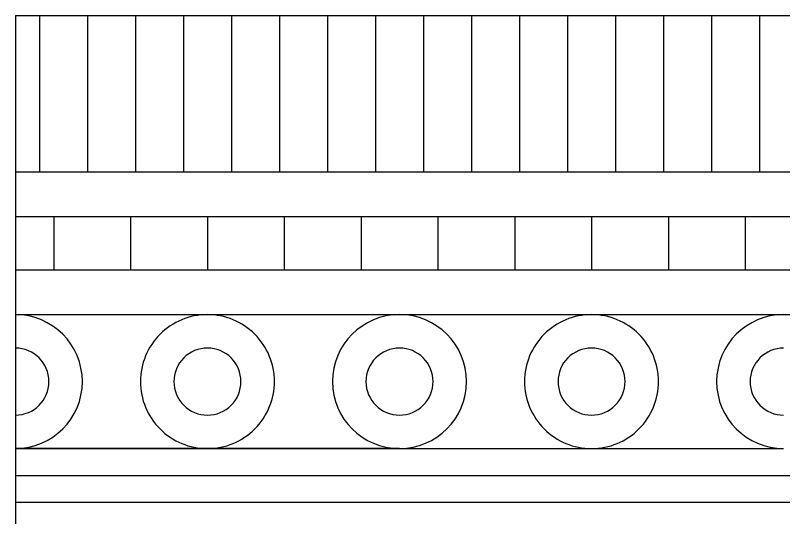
# Model space of a CAD drawing. Extents: x -111 to 2985, y -118 to 122.
# Drawn here: x -110.94 to -86.1, y -15.39 to 0.85 of the extents above; entities that cross this region are included whole.
import ezdxf

# ---------------------------------------------------------------- set-up
doc = ezdxf.new("R2010")
doc.units = 0
doc.layers.add('LAYER_03', color=5, linetype='CONTINUOUS')

msp = doc.modelspace()

# ---------------------------------------------------------------- linework, layer by layer
at = {"layer": 'LAYER_03'}
for points in [[(-110.939, 0.847), (-61.261, 0.847), (-61.261, -35.877)], [(-110.939, 0.847), (-110.939, -35.877)], [(-110.162, 0.847), (-110.162, -4.207)], [(-108.61, 0.847), (-108.61, -4.207)], [(-107.058, 0.847), (-107.058, -4.207)], [(-105.505, 0.847), (-105.505, -4.207)], [(-103.953, 0.847), (-103.953, -4.207)], [(-102.4, 0.847), (-102.4, -4.207)], [(-100.848, 0.847), (-100.848, -4.207)], [(-99.296, 0.847), (-99.296, -4.207)], [(-97.743, 0.847), (-97.743, -4.207)], [(-96.191, 0.847), (-96.191, -4.207)], [(-94.638, 0.847), (-94.638, -4.207)], [(-93.086, 0.847), (-93.086, -4.207)], [(-91.533, 0.847), (-91.533, -4.207)], [(-89.981, 0.847), (-89.981, -4.207)], [(-88.429, 0.847), (-88.429, -4.207)], [(-86.876, 0.847), (-86.876, -4.207)], [(-110.939, -4.207), (-61.261, -4.207)], [(-110.939, -5.651), (-61.261, -5.651)], [(-109.697, -5.651), (-109.697, -7.384)], [(-107.213, -5.651), (-107.213, -7.384)], [(-104.729, -5.651), (-104.729, -7.384)], [(-102.245, -5.651), (-102.245, -7.384)], [(-99.761, -5.651), (-99.761, -7.384)], [(-97.277, -5.651), (-97.277, -7.384)], [(-94.794, -5.651), (-94.794, -7.384)], [(-92.31, -5.651), (-92.31, -7.384)], [(-89.826, -5.651), (-89.826, -7.384)], [(-87.342, -5.651), (-87.342, -7.384)], [(-110.939, -7.384), (-61.261, -7.384)], [(-110.939, -8.828), (-61.261, -8.828)], [(-110.939, -13.16), (-98.519, -13.16)], [(-98.519, -13.16), (-110.939, -13.16)], [(-98.519, -13.16), (-86.1, -13.16)], [(-110.939, -14.027), (-61.261, -14.027)], [(-110.939, -14.893), (-61.261, -14.893)]]:
    msp.add_lwpolyline(points, dxfattribs=at)
for points in [[(-110.939, -13.16, 1), (-110.939, -8.828)], [(-86.1, -8.828, 1), (-86.1, -13.16)], [(-110.939, -12.079, 1), (-110.939, -9.91)], [(-98.519, -9.91, 1), (-98.519, -12.079)], [(-98.519, -12.079, 0.414214), (-97.435, -10.994, 0.414214), (-98.519, -9.91)], [(-86.1, -9.91, 0.414214), (-87.184, -10.994, 0.414214), (-86.1, -12.079)]]:
    msp.add_lwpolyline(points, format="xyb", dxfattribs=at)
for points in [[(-104.729, -8.828, 0.414214), (-106.895, -10.994, 0.414214), (-104.729, -13.16, 0.414214), (-102.563, -10.994, 0.414214)], [(-98.519, -8.828, 1), (-98.519, -13.16, 1)], [(-92.31, -8.828, 0.414214), (-94.476, -10.994, 0.414214), (-92.31, -13.16, 0.414214), (-90.144, -10.994, 0.414214)], [(-104.729, -9.91, 0.414214), (-105.813, -10.994, 0.414214), (-104.729, -12.079, 0.414214), (-103.645, -10.994, 0.414214)], [(-92.31, -9.91, 0.414214), (-93.394, -10.994, 0.414214), (-92.31, -12.079, 0.414214), (-91.225, -10.994, 0.414214)]]:
    msp.add_lwpolyline(points, format="xyb", close=True, dxfattribs=at)

doc.saveas('drawing.dxf')
